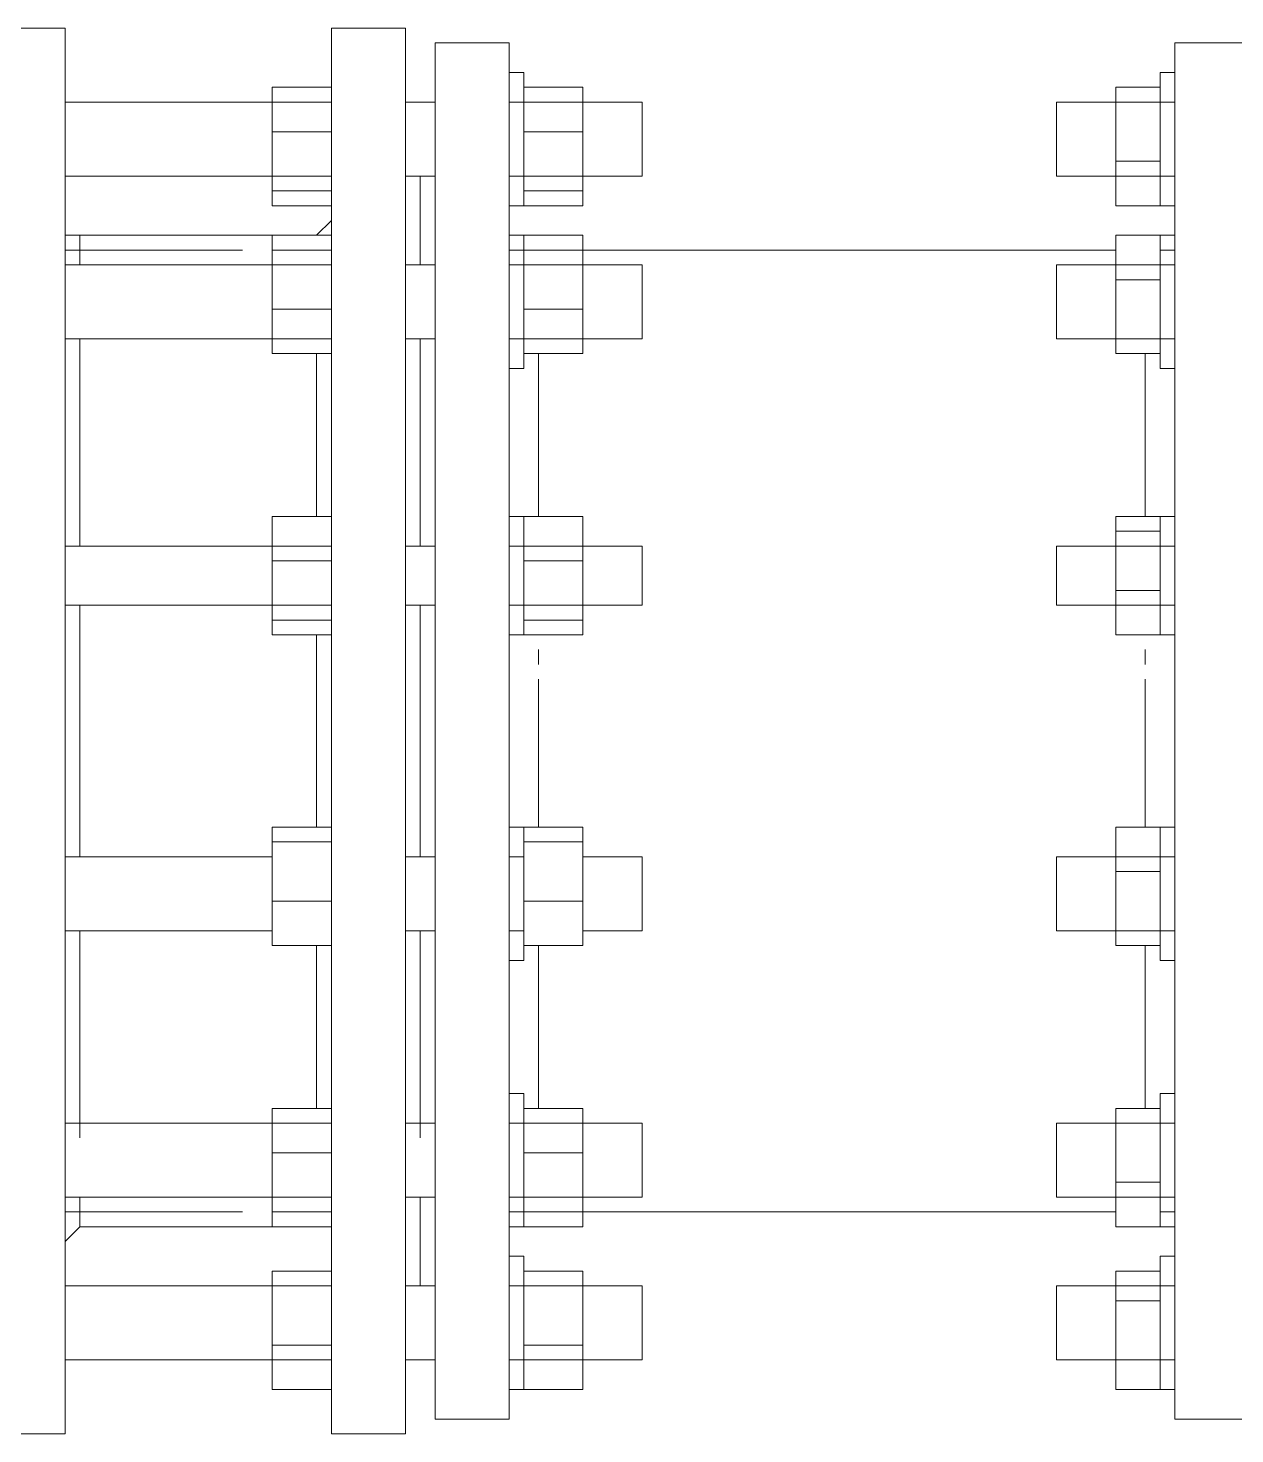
# Model space of a CAD drawing. Extents: x -187 to 52, y -9 to 65.
# Drawn here: x -148.0854 to -147.7405, y 18.4839 to 18.8857 of the extents above; entities that cross this region are included whole.
import ezdxf

# ---------------------------------------------------------------- set-up
doc = ezdxf.new("R2010")
doc.units = 0
doc.header["$MEASUREMENT"] = 0
doc.layers.add('PDF4_Geometría', color=7, linetype='Continuous')

msp = doc.modelspace()

# ---------------------------------------------------------------- linework, layer by layer
at = {"layer": 'PDF4_Geometría', "lineweight": 9}
for points in [[(-148.0156, 18.86456), (-148.0156, 18.86879), (-147.99868, 18.86879), (-147.99868, 18.86456), (-147.99868, 18.86033), (-147.99868, 18.86456), (-147.99868, 18.8561), (-147.99868, 18.84341), (-147.99868, 18.83496), (-147.99868, 18.83919), (-147.99868, 18.83496), (-147.99868, 18.84341), (-147.99868, 18.83496), (-148.0156, 18.83496), (-148.0156, 18.84341), (-148.07481, 18.84341), (-148.07481, 18.8561), (-148.07481, 18.86456), (-148.07481, 18.87725), (-148.07481, 18.88571), (-148.09595, 18.88571)], [(-148.07481, 18.88571), (-148.07481, 18.87725), (-148.07481, 18.86033), (-148.07481, 18.83496), (-148.07481, 18.79689), (-148.07481, 18.7546), (-148.07481, 18.70808), (-148.07481, 18.66156), (-148.07481, 18.61504), (-148.07481, 18.57275), (-148.07481, 18.53469), (-148.07481, 18.50932), (-148.07481, 18.4924), (-148.07481, 18.48394), (-148.07481, 18.4924), (-148.07481, 18.50509), (-147.99868, 18.50509), (-147.99868, 18.4924), (-147.99868, 18.48394), (-147.97754, 18.48394), (-147.97754, 18.4924), (-147.97754, 18.50509), (-147.97754, 18.50932)], [(-148.0156, 18.84764), (-148.0156, 18.85187), (-148.0156, 18.8561), (-148.0156, 18.86033), (-148.0156, 18.86456), (-148.07481, 18.86456), (-147.99868, 18.86456), (-147.99868, 18.87725), (-147.99868, 18.88571), (-147.97754, 18.88571), (-147.97754, 18.87725), (-147.97754, 18.86456), (-147.97754, 18.86033), (-147.97754, 18.86456), (-147.97754, 18.8561), (-147.97754, 18.84341), (-147.97331, 18.84341), (-147.96908, 18.84341), (-147.97754, 18.84341), (-147.96908, 18.84341), (-147.96908, 18.83919), (-147.96908, 18.84341), (-147.96908, 18.85187), (-147.96908, 18.8561), (-147.96908, 18.86033), (-147.96908, 18.86456), (-147.96908, 18.86033)], [(-147.99868, 18.88571), (-147.99868, 18.87725), (-147.99868, 18.86033), (-147.99868, 18.83496), (-147.99868, 18.79689), (-147.99868, 18.7546), (-147.99868, 18.70808), (-147.99868, 18.66156), (-147.99868, 18.61504), (-147.99868, 18.57275), (-147.99868, 18.53469), (-147.99868, 18.50932), (-147.99868, 18.4924), (-147.99868, 18.48394)], [(-147.97754, 18.48394), (-147.97754, 18.4924), (-147.97754, 18.50932), (-147.97754, 18.53469), (-147.97754, 18.57275), (-147.97754, 18.61504), (-147.97754, 18.66156), (-147.97754, 18.70808), (-147.97754, 18.7546), (-147.97754, 18.79689), (-147.97754, 18.83496), (-147.97754, 18.86033), (-147.97754, 18.87725), (-147.97754, 18.88571)], [(-147.9437, 18.78844), (-147.9437, 18.79689), (-147.9437, 18.80958), (-147.9437, 18.82227), (-147.9437, 18.8265), (-147.9437, 18.82227), (-147.92679, 18.82227), (-147.92679, 18.8265), (-147.9437, 18.8265), (-147.94793, 18.8265), (-147.94793, 18.83073), (-147.94793, 18.84341), (-147.94793, 18.85187), (-147.94793, 18.8561), (-147.94793, 18.86033), (-147.94793, 18.86879), (-147.94793, 18.87302), (-147.94793, 18.86033), (-147.94793, 18.84764), (-147.94793, 18.83919), (-147.94793, 18.83496), (-147.94793, 18.84341), (-147.94793, 18.85187), (-147.94793, 18.86033), (-147.94793, 18.86879), (-147.94793, 18.87302), (-147.94793, 18.86456), (-147.94793, 18.87725), (-147.94793, 18.88148), (-147.96908, 18.88148), (-147.96908, 18.87725), (-147.96908, 18.86456), (-147.97754, 18.86456), (-147.96908, 18.86456)], [(-147.97754, 18.50509), (-147.96908, 18.50509), (-147.96908, 18.4924), (-147.96908, 18.48817), (-147.94793, 18.48817), (-147.94793, 18.4924), (-147.94793, 18.50932), (-147.94793, 18.53469), (-147.94793, 18.57275), (-147.94793, 18.61504), (-147.94793, 18.66156), (-147.94793, 18.70808), (-147.94793, 18.7546), (-147.94793, 18.79689), (-147.94793, 18.83073), (-147.94793, 18.86033), (-147.94793, 18.87725), (-147.94793, 18.88148)], [(-147.96908, 18.88148), (-147.96908, 18.87725), (-147.96908, 18.86033), (-147.96908, 18.83073), (-147.96908, 18.79689), (-147.96908, 18.7546), (-147.96908, 18.70808), (-147.96908, 18.66156), (-147.96908, 18.61504), (-147.96908, 18.57275), (-147.96908, 18.53469), (-147.96908, 18.50932), (-147.96908, 18.4924), (-147.96908, 18.48817)], [(-147.73225, 18.88148), (-147.75763, 18.88148), (-147.75763, 18.87725), (-147.75763, 18.86033), (-147.75763, 18.83073), (-147.75763, 18.79689), (-147.75763, 18.7546), (-147.75763, 18.70808), (-147.75763, 18.66156), (-147.75763, 18.61504), (-147.75763, 18.57275), (-147.75763, 18.53469), (-147.75763, 18.50932), (-147.75763, 18.4924), (-147.75763, 18.48817), (-147.73225, 18.48817)], [(-147.75763, 18.88148), (-147.75763, 18.87725), (-147.75763, 18.86456)], [(-147.9437, 18.86033), (-147.9437, 18.86879), (-147.9437, 18.87302), (-147.9437, 18.86456), (-147.9437, 18.86033), (-147.9437, 18.85187), (-147.9437, 18.84341), (-147.94793, 18.84341), (-147.90987, 18.84341), (-147.92679, 18.84341), (-147.92679, 18.83496), (-147.9437, 18.83496), (-147.9437, 18.84341), (-147.9437, 18.83496), (-147.9437, 18.83919), (-147.9437, 18.83496), (-147.92679, 18.83496), (-147.92679, 18.83919)], [(-147.75763, 18.85187), (-147.75763, 18.86033), (-147.75763, 18.86456), (-147.75763, 18.87302), (-147.75763, 18.86879), (-147.75763, 18.8561), (-147.75763, 18.84341), (-147.75763, 18.83073), (-147.75763, 18.8265), (-147.76185, 18.8265), (-147.77454, 18.8265), (-147.77454, 18.81381), (-147.76185, 18.81381), (-147.76185, 18.8265), (-147.77454, 18.8265), (-147.77454, 18.82227), (-147.92679, 18.82227), (-147.92679, 18.8265), (-147.9437, 18.8265), (-147.9437, 18.82227), (-147.9437, 18.81804), (-147.9437, 18.81381)], [(-147.9437, 18.83919), (-147.9437, 18.84764), (-147.9437, 18.86033), (-147.9437, 18.87302), (-147.9437, 18.86879), (-147.9437, 18.8561)], [(-147.76185, 18.86456), (-147.76185, 18.87302), (-147.76185, 18.86456)], [(-147.75763, 18.86456), (-147.75763, 18.87302), (-147.75763, 18.86456)], [(-148.0156, 18.8561), (-148.0156, 18.86879), (-147.99868, 18.86879), (-147.99868, 18.8561)], [(-147.99868, 18.86033), (-147.99868, 18.86879), (-147.99868, 18.86033)], [(-147.9437, 18.84764), (-147.9437, 18.85187), (-147.9437, 18.8561), (-147.9437, 18.86033), (-147.9437, 18.86879), (-147.92679, 18.86879), (-147.92679, 18.8561)], [(-147.99868, 18.86456), (-147.99868, 18.86033), (-147.99868, 18.8561), (-147.99868, 18.85187), (-147.99868, 18.84764)], [(-147.94793, 18.86456), (-147.94793, 18.86033)], [(-147.94793, 18.86033), (-147.94793, 18.86456)], [(-147.92679, 18.86456), (-147.92679, 18.86033), (-147.92679, 18.8561), (-147.92679, 18.85187), (-147.92679, 18.84764)], [(-147.77454, 18.84341), (-147.77454, 18.85187), (-147.77454, 18.86033), (-147.77454, 18.86456)], [(-147.76185, 18.85187), (-147.76185, 18.86033), (-147.76185, 18.86456)], [(-147.75763, 18.84764), (-147.75763, 18.84341), (-147.75763, 18.83919), (-147.75763, 18.83496), (-147.75763, 18.84341), (-147.75763, 18.85187), (-147.75763, 18.8561), (-147.75763, 18.86033), (-147.75763, 18.86456), (-147.75763, 18.86033)], [(-147.77454, 18.84764), (-147.77454, 18.83496), (-147.76185, 18.83496), (-147.76185, 18.84764), (-147.76185, 18.84341)], [(-148.02406, 18.82227), (-148.07481, 18.82227), (-148.07481, 18.83496), (-148.07481, 18.84341), (-147.99868, 18.84341), (-147.99868, 18.83496), (-147.99868, 18.82227), (-147.99868, 18.83073), (-147.99868, 18.81804), (-147.99868, 18.81381)], [(-147.97754, 18.80112), (-147.97754, 18.79689), (-147.96908, 18.79689), (-147.96908, 18.80112), (-147.96908, 18.80535), (-147.96908, 18.81381), (-147.96908, 18.81804), (-147.96908, 18.82227), (-147.96908, 18.83919), (-147.96908, 18.84341)], [(-147.97754, 18.84341), (-147.97754, 18.83919), (-147.97754, 18.82227), (-147.97754, 18.81804)], [(-147.97331, 18.83919), (-147.97331, 18.84341), (-147.97331, 18.83919)], [(-148.0156, 18.83919), (-148.0156, 18.83496), (-147.99868, 18.83496), (-147.99868, 18.83919)], [(-148.07481, 18.83073), (-148.07481, 18.8265), (-148.07058, 18.8265), (-148.00291, 18.8265), (-147.99868, 18.83073)], [(-148.07481, 18.82227), (-148.07481, 18.83073), (-148.07481, 18.81804)], [(-148.07058, 18.82227), (-148.07058, 18.8265), (-148.07058, 18.82227), (-148.07058, 18.81804)], [(-147.99868, 18.80535), (-147.99868, 18.82227), (-147.99868, 18.8265), (-147.99868, 18.82227), (-147.99868, 18.8265), (-147.99868, 18.82227), (-147.99868, 18.8265), (-148.00291, 18.8265)], [(-147.90987, 18.81804), (-147.94793, 18.81804), (-147.94793, 18.82227), (-147.94793, 18.8265), (-147.94793, 18.82227), (-147.94793, 18.81804), (-147.94793, 18.81381), (-147.94793, 18.80112), (-147.94793, 18.79689), (-147.94793, 18.80112), (-147.94793, 18.80535), (-147.94793, 18.81381), (-147.94793, 18.81804)], [(-147.94793, 18.8265), (-147.94793, 18.82227), (-147.94793, 18.80958), (-147.94793, 18.79689), (-147.94793, 18.78844)], [(-147.9437, 18.82227), (-147.9437, 18.8265), (-147.9437, 18.82227)], [(-147.75763, 18.73769), (-147.75763, 18.7546), (-147.75763, 18.77152), (-147.75763, 18.78844), (-147.75763, 18.79689), (-147.75763, 18.78844), (-147.75763, 18.79267), (-147.75763, 18.80112), (-147.75763, 18.81804), (-147.75763, 18.8265), (-147.75763, 18.82227), (-147.76185, 18.82227), (-147.76185, 18.8265), (-147.76185, 18.81804), (-147.76185, 18.80112), (-147.76185, 18.79267), (-147.76185, 18.78844), (-147.76185, 18.79689), (-147.76185, 18.79267), (-147.77454, 18.79267), (-147.77454, 18.79689)], [(-147.76185, 18.82227), (-147.76185, 18.8265), (-147.76185, 18.82227)], [(-147.75763, 18.81804), (-147.75763, 18.82227), (-147.75763, 18.8265)], [(-148.0156, 18.82227), (-148.0156, 18.80535), (-148.0156, 18.80958)], [(-147.9437, 18.80958), (-147.9437, 18.80535), (-147.9437, 18.82227), (-147.94793, 18.82227)], [(-147.92679, 18.80958), (-147.92679, 18.80535), (-147.92679, 18.82227)], [(-147.76185, 18.81804), (-147.76185, 18.82227)], [(-147.75763, 18.82227), (-147.75763, 18.81804), (-147.75763, 18.80958), (-147.75763, 18.80112)], [(-147.99868, 18.80958), (-147.99868, 18.80535), (-147.99868, 18.81804), (-148.07481, 18.81804), (-148.07481, 18.80535), (-148.07481, 18.80112), (-148.07481, 18.79689), (-147.99868, 18.79689), (-147.99868, 18.80112), (-147.99868, 18.79689), (-147.99868, 18.76306), (-147.99868, 18.73769)], [(-148.0156, 18.81381), (-148.0156, 18.81804)], [(-147.96908, 18.81804), (-147.97754, 18.81804), (-147.97754, 18.80535)], [(-147.9437, 18.81804), (-147.9437, 18.81381), (-147.9437, 18.80112), (-147.9437, 18.79689)], [(-147.92679, 18.81804), (-147.92679, 18.81381)], [(-147.76185, 18.80112), (-147.76185, 18.80958), (-147.76185, 18.81804), (-147.76185, 18.80958), (-147.76185, 18.80112), (-147.76185, 18.79689), (-147.75763, 18.79689), (-147.75763, 18.80112), (-147.75763, 18.80535), (-147.75763, 18.80958), (-147.75763, 18.81381), (-147.75763, 18.81804), (-147.79146, 18.81804), (-147.79146, 18.81381), (-147.79146, 18.80535), (-147.79146, 18.79689), (-147.79146, 18.80112), (-147.79146, 18.80958), (-147.79146, 18.81804)], [(-147.79146, 18.79689), (-147.77454, 18.79689), (-147.77454, 18.80112), (-147.77454, 18.80958), (-147.77454, 18.81804)], [(-147.77454, 18.81381), (-147.77454, 18.79689), (-147.76185, 18.79689), (-147.76185, 18.81381)], [(-148.0156, 18.79689), (-148.0156, 18.80112)], [(-147.94793, 18.79689), (-147.94793, 18.78844), (-147.9437, 18.78844), (-147.9437, 18.79689), (-147.9437, 18.80112)], [(-147.92679, 18.80112), (-147.92679, 18.79689)], [(-148.07481, 18.79689), (-148.07481, 18.76306), (-148.07481, 18.73769), (-148.07481, 18.74192), (-148.07481, 18.73346), (-148.07481, 18.72077), (-148.07481, 18.71654), (-148.07481, 18.72077), (-147.99868, 18.72077), (-147.99868, 18.71654), (-147.99868, 18.72077), (-147.99868, 18.73346), (-147.99868, 18.71654)], [(-148.07058, 18.79689), (-148.07058, 18.78421), (-148.07058, 18.7546), (-148.07058, 18.73769)], [(-147.97754, 18.79689), (-147.97754, 18.76306), (-147.97754, 18.73769)], [(-147.96908, 18.71654), (-147.96908, 18.72077), (-147.96908, 18.72923), (-147.96908, 18.73346), (-147.96908, 18.73769), (-147.96908, 18.76306), (-147.96908, 18.79689)], [(-147.90987, 18.73769), (-147.94793, 18.73769), (-147.94793, 18.7546), (-147.94793, 18.77152), (-147.94793, 18.78844), (-147.94793, 18.79689), (-147.90987, 18.79689)], [(-148.00291, 18.79267), (-148.00291, 18.78421), (-148.00291, 18.7546), (-148.00291, 18.74615)], [(-147.93948, 18.74615), (-147.93948, 18.75883), (-147.93948, 18.77152), (-147.93948, 18.78421), (-147.93948, 18.79267)], [(-147.76608, 18.79267), (-147.76608, 18.78421), (-147.76608, 18.77152), (-147.76608, 18.75883), (-147.76608, 18.74615)], [(-147.76185, 18.78844), (-147.75763, 18.78844)], [(-147.99868, 18.73769), (-147.99868, 18.74615), (-147.99868, 18.73769)], [(-147.9437, 18.72077), (-147.9437, 18.72923), (-147.9437, 18.73769), (-147.9437, 18.74615), (-147.9437, 18.73346), (-147.92679, 18.73346), (-147.92679, 18.74615), (-147.9437, 18.74615), (-147.94793, 18.74615), (-147.94793, 18.73769), (-147.94793, 18.72923), (-147.94793, 18.72077), (-147.94793, 18.71231), (-147.9437, 18.71231), (-147.9437, 18.72077), (-147.9437, 18.73346), (-147.9437, 18.74615)], [(-147.94793, 18.74615), (-147.94793, 18.73346), (-147.94793, 18.72077), (-147.94793, 18.71231)], [(-147.75763, 18.67425), (-147.75763, 18.6954), (-147.75763, 18.71654), (-147.75763, 18.72077), (-147.75763, 18.71654), (-147.75763, 18.71231), (-147.75763, 18.71654), (-147.75763, 18.72923), (-147.75763, 18.74192), (-147.75763, 18.74615), (-147.76185, 18.74615), (-147.77454, 18.74615), (-147.77454, 18.74192), (-147.76185, 18.74192), (-147.76185, 18.74615), (-147.76185, 18.74192), (-147.76185, 18.73769), (-147.76185, 18.725), (-147.76185, 18.72077), (-147.76185, 18.725), (-147.76185, 18.71231), (-147.77454, 18.71231), (-147.77454, 18.725)], [(-147.76185, 18.74615), (-147.76185, 18.74192), (-147.76185, 18.72923), (-147.76185, 18.71654), (-147.76185, 18.71231), (-147.75763, 18.71231)], [(-147.75763, 18.74192), (-147.75763, 18.73769), (-147.75763, 18.74192), (-147.75763, 18.74615)], [(-147.99868, 18.73346), (-147.99868, 18.74192), (-147.99868, 18.73769), (-148.07481, 18.73769)], [(-147.96908, 18.74192), (-147.96908, 18.73769), (-147.97754, 18.73769), (-147.97754, 18.74192), (-147.97754, 18.73346), (-147.97754, 18.72077), (-147.97754, 18.71654), (-147.97754, 18.72077), (-147.96908, 18.72077), (-147.96908, 18.68271), (-147.96908, 18.64888)], [(-147.94793, 18.74192), (-147.94793, 18.73769), (-147.94793, 18.73346), (-147.94793, 18.72923), (-147.94793, 18.72077), (-147.94793, 18.71654)], [(-147.75763, 18.73346), (-147.75763, 18.72923), (-147.75763, 18.73346), (-147.75763, 18.73769), (-147.75763, 18.74192), (-147.75763, 18.73769), (-147.79146, 18.73769), (-147.79146, 18.73346), (-147.79146, 18.72077), (-147.79146, 18.725), (-147.79146, 18.73769)], [(-147.77454, 18.74192), (-147.77454, 18.725), (-147.76185, 18.725), (-147.76185, 18.74192), (-147.76185, 18.73769)], [(-147.77454, 18.72077), (-147.77454, 18.725), (-147.77454, 18.73769)], [(-148.0156, 18.73346), (-148.0156, 18.71654)], [(-147.9437, 18.73346), (-147.9437, 18.71654)], [(-147.92679, 18.71654), (-147.92679, 18.73346)], [(-147.76185, 18.72923), (-147.76185, 18.73346)], [(-148.0156, 18.64042), (-148.0156, 18.63619), (-148.0156, 18.6235), (-147.99868, 18.6235), (-147.99868, 18.63619), (-147.99868, 18.64888), (-147.99868, 18.68271), (-147.99868, 18.72077), (-147.99868, 18.71231), (-147.99868, 18.72077), (-147.99868, 18.725)], [(-148.0156, 18.72077), (-148.0156, 18.725)], [(-147.9437, 18.71231), (-147.9437, 18.72077), (-147.9437, 18.725)], [(-147.92679, 18.725), (-147.92679, 18.72077)], [(-147.79146, 18.72077), (-147.75763, 18.72077), (-147.75763, 18.725), (-147.75763, 18.72077), (-147.75763, 18.71654)], [(-148.0156, 18.64465), (-148.0156, 18.64888), (-148.07481, 18.64888), (-148.07481, 18.68271), (-148.07481, 18.72077)], [(-148.07058, 18.64888), (-148.07058, 18.68271), (-148.07058, 18.72077)], [(-147.97754, 18.72077), (-147.97754, 18.68271), (-147.97754, 18.64888)], [(-147.94793, 18.67425), (-147.94793, 18.6954), (-147.94793, 18.71654), (-147.94793, 18.72077), (-147.90987, 18.72077)], [(-147.76185, 18.71231), (-147.76185, 18.71654), (-147.76185, 18.72077)], [(-148.00291, 18.71231), (-148.00291, 18.68271), (-148.00291, 18.65734)], [(-147.93948, 18.70386), (-147.93948, 18.70808)], [(-147.76608, 18.70808), (-147.76608, 18.70386)], [(-147.93948, 18.65734), (-147.93948, 18.66579), (-147.93948, 18.67425), (-147.93948, 18.69117), (-147.93948, 18.69963)], [(-147.76608, 18.69963), (-147.76608, 18.69117), (-147.76608, 18.67425), (-147.76608, 18.66579), (-147.76608, 18.65734)], [(-147.9437, 18.64465), (-147.9437, 18.63196), (-147.9437, 18.62773), (-147.9437, 18.61927), (-147.9437, 18.6235), (-147.9437, 18.63619), (-147.9437, 18.64888), (-147.9437, 18.65734), (-147.9437, 18.65311), (-147.9437, 18.64888), (-147.9437, 18.64465), (-147.9437, 18.64888), (-147.94793, 18.64888), (-147.94793, 18.65311), (-147.94793, 18.67002)], [(-147.75763, 18.64888), (-147.75763, 18.65311), (-147.75763, 18.67002)], [(-147.9437, 18.65734), (-147.9437, 18.65311), (-147.92679, 18.65311), (-147.92679, 18.65734), (-147.9437, 18.65734), (-147.94793, 18.65734)], [(-147.79146, 18.55161), (-147.75763, 18.55161), (-147.75763, 18.55584), (-147.75763, 18.55161), (-147.75763, 18.54315), (-147.75763, 18.55584), (-147.75763, 18.56852), (-147.75763, 18.58121), (-147.75763, 18.5939), (-147.75763, 18.61504), (-147.75763, 18.62773), (-147.75763, 18.6235), (-147.75763, 18.61927), (-147.75763, 18.62773), (-147.75763, 18.64465), (-147.75763, 18.65311), (-147.75763, 18.65734), (-147.75763, 18.64888), (-147.75763, 18.64465)], [(-147.75763, 18.65734), (-147.76185, 18.65734), (-147.77454, 18.65734), (-147.77454, 18.64465), (-147.76185, 18.64465), (-147.76185, 18.65734)], [(-148.0156, 18.65311), (-148.0156, 18.63619), (-147.99868, 18.63619), (-147.99868, 18.65311)], [(-147.9437, 18.65311), (-147.9437, 18.63619), (-147.92679, 18.63619), (-147.92679, 18.65311)], [(-148.07481, 18.64888), (-148.07481, 18.63619)], [(-147.99868, 18.55161), (-147.99868, 18.5643), (-147.99868, 18.57275), (-147.99868, 18.56852), (-147.99868, 18.58121), (-147.99868, 18.61082), (-147.99868, 18.62773), (-147.99868, 18.63196), (-147.99868, 18.6235), (-147.99868, 18.61927), (-147.99868, 18.62773), (-147.99868, 18.63196), (-147.99868, 18.64465), (-147.99868, 18.63196), (-147.99868, 18.62773), (-147.99868, 18.61927), (-147.99868, 18.6235), (-147.99868, 18.63619), (-147.99868, 18.64888), (-147.99868, 18.63619), (-147.99868, 18.64042)], [(-147.99868, 18.64888), (-147.99868, 18.64465)], [(-147.96908, 18.63619), (-147.96908, 18.64465), (-147.96908, 18.64888), (-147.97754, 18.64888), (-147.97754, 18.63619)], [(-147.94793, 18.62773), (-147.94793, 18.61927), (-147.94793, 18.6235), (-147.94793, 18.63196), (-147.94793, 18.62773), (-147.94793, 18.63196), (-147.94793, 18.64465), (-147.94793, 18.64888), (-147.94793, 18.63619), (-147.94793, 18.64465), (-147.94793, 18.64888)], [(-147.90987, 18.64888), (-147.92679, 18.64888), (-147.92679, 18.64465)], [(-147.79146, 18.62773), (-147.75763, 18.62773), (-147.75763, 18.63196), (-147.75763, 18.63619), (-147.75763, 18.64042), (-147.75763, 18.64888), (-147.79146, 18.64888)], [(-147.76185, 18.62773), (-147.76185, 18.6235), (-147.77454, 18.6235), (-147.77454, 18.62773), (-147.77454, 18.63196), (-147.77454, 18.64042), (-147.77454, 18.64888)], [(-147.77454, 18.64465), (-147.77454, 18.62773), (-147.76185, 18.62773), (-147.76185, 18.64465), (-147.76185, 18.64888)], [(-147.92679, 18.64042), (-147.92679, 18.63619), (-147.92679, 18.6235), (-147.9437, 18.6235), (-147.9437, 18.63619), (-147.9437, 18.64042)], [(-147.76185, 18.63196), (-147.76185, 18.64042)], [(-147.75763, 18.64042), (-147.75763, 18.63196)], [(-148.0156, 18.63196), (-148.0156, 18.62773), (-148.07481, 18.62773), (-148.07481, 18.61082), (-148.07481, 18.58121), (-148.07481, 18.56852), (-148.07481, 18.57275), (-148.07481, 18.5643), (-148.07481, 18.55161), (-148.07481, 18.54738), (-148.07481, 18.54315), (-148.07481, 18.53469), (-148.07481, 18.54315), (-148.07481, 18.55161), (-147.99868, 18.55161), (-147.99868, 18.54315), (-147.99868, 18.53469), (-147.99868, 18.54315), (-147.99868, 18.54738), (-147.99868, 18.54315), (-148.00291, 18.54315)], [(-148.07481, 18.63196), (-148.07481, 18.62773)], [(-147.99868, 18.63196), (-147.99868, 18.62773)], [(-147.97754, 18.63196), (-147.97754, 18.62773), (-147.96908, 18.62773), (-147.96908, 18.63196)], [(-147.94793, 18.56852), (-147.94793, 18.56007), (-147.94793, 18.57275), (-147.94793, 18.58121), (-147.94793, 18.57275), (-147.94793, 18.56852), (-147.94793, 18.58121), (-147.94793, 18.5939), (-147.94793, 18.61504), (-147.94793, 18.62773), (-147.9437, 18.62773), (-147.9437, 18.63196)], [(-147.92679, 18.63196), (-147.92679, 18.62773), (-147.90987, 18.62773)], [(-148.07058, 18.56852), (-148.07058, 18.58544), (-148.07058, 18.61504), (-148.07058, 18.62773)], [(-147.97754, 18.62773), (-147.97754, 18.60659), (-147.97754, 18.57275), (-147.97754, 18.56852), (-147.97754, 18.57275), (-147.97754, 18.5643), (-147.97754, 18.55161), (-147.96908, 18.55161), (-147.96908, 18.56007), (-147.96908, 18.5643), (-147.96908, 18.56852), (-147.96908, 18.57275), (-147.97754, 18.57275)], [(-147.96908, 18.62773), (-147.96908, 18.60659), (-147.96908, 18.57275), (-147.96908, 18.56852)], [(-148.00291, 18.6235), (-148.00291, 18.61504), (-148.00291, 18.58544), (-148.00291, 18.57698)], [(-147.93948, 18.57698), (-147.93948, 18.58544), (-147.93948, 18.5939), (-147.93948, 18.59813), (-147.93948, 18.61082), (-147.93948, 18.6235)], [(-147.76608, 18.6235), (-147.76608, 18.61082), (-147.76608, 18.59813), (-147.76608, 18.5939), (-147.76608, 18.58544), (-147.76608, 18.57698)], [(-147.94793, 18.61927), (-147.9437, 18.61927)], [(-147.76185, 18.61927), (-147.75763, 18.61927)], [(-147.9437, 18.58121), (-147.94793, 18.58121)], [(-147.75763, 18.5643), (-147.75763, 18.56007), (-147.75763, 18.5643), (-147.75763, 18.56852), (-147.75763, 18.57275), (-147.75763, 18.56852), (-147.75763, 18.57698), (-147.75763, 18.58121), (-147.76185, 18.58121)], [(-147.75763, 18.57698), (-147.75763, 18.56852), (-147.75763, 18.57275), (-147.79146, 18.57275)], [(-147.99868, 18.57275), (-148.07481, 18.57275)], [(-147.90987, 18.57275), (-147.94793, 18.57275), (-147.94793, 18.56852), (-147.94793, 18.5643), (-147.94793, 18.56007), (-147.94793, 18.55161), (-147.94793, 18.56007), (-147.94793, 18.54738), (-147.94793, 18.54315), (-147.94793, 18.54738), (-147.94793, 18.55161)], [(-147.77454, 18.55161), (-147.77454, 18.56007), (-147.77454, 18.56852), (-147.77454, 18.57275), (-147.77454, 18.55584), (-147.76185, 18.55584), (-147.76185, 18.57275), (-147.76185, 18.56852), (-147.76185, 18.56007), (-147.76185, 18.55161), (-147.76185, 18.54315), (-147.76185, 18.55584), (-147.76185, 18.56852), (-147.76185, 18.57275)], [(-148.0156, 18.5643), (-148.0156, 18.54738), (-147.99868, 18.54738), (-147.99868, 18.5643)], [(-147.9437, 18.5643), (-147.9437, 18.54738), (-147.92679, 18.54738), (-147.92679, 18.5643)], [(-147.76185, 18.56007), (-147.76185, 18.5643)], [(-147.99868, 18.55584), (-147.99868, 18.55161), (-147.99868, 18.54738), (-147.99868, 18.53469), (-147.99868, 18.52623), (-148.07481, 18.52623), (-148.07481, 18.53469), (-148.07481, 18.54738), (-148.02406, 18.54738)], [(-148.0156, 18.55161), (-148.0156, 18.55584)], [(-147.9437, 18.55161), (-147.9437, 18.55584)], [(-147.92679, 18.55584), (-147.92679, 18.55161)], [(-147.77454, 18.55584), (-147.77454, 18.54315), (-147.76185, 18.54315), (-147.76185, 18.55584), (-147.76185, 18.55161)], [(-148.07058, 18.54738), (-148.07058, 18.54315), (-148.07058, 18.54738), (-148.07058, 18.55161)], [(-147.97754, 18.54738), (-147.97754, 18.55161), (-147.97754, 18.54738), (-147.97754, 18.53046), (-147.97754, 18.52623), (-147.97754, 18.522), (-147.97754, 18.51355)], [(-147.96908, 18.51355), (-147.96908, 18.522), (-147.96908, 18.52623), (-147.96908, 18.53046), (-147.96908, 18.54738), (-147.96908, 18.55161)], [(-147.90987, 18.52623), (-147.94793, 18.52623), (-147.94793, 18.53469), (-147.94793, 18.54315), (-147.94793, 18.54738), (-147.94793, 18.55161), (-147.90987, 18.55161)], [(-147.75763, 18.54315), (-147.75763, 18.54738), (-147.75763, 18.55161)], [(-147.99868, 18.54738), (-147.99868, 18.54315), (-148.0156, 18.54315), (-148.0156, 18.54738)], [(-147.94793, 18.54315), (-147.9437, 18.54315), (-147.92679, 18.54315), (-147.92679, 18.54738)], [(-147.94793, 18.54738), (-147.9437, 18.54738), (-147.9437, 18.54315), (-147.92679, 18.54315), (-147.92679, 18.54738), (-147.77454, 18.54738), (-147.77454, 18.54315), (-147.76185, 18.54315), (-147.76185, 18.54738), (-147.75763, 18.54738)], [(-147.9437, 18.54315), (-147.9437, 18.54738), (-147.9437, 18.54315)], [(-147.99868, 18.53469), (-147.99868, 18.54315), (-148.00291, 18.54315), (-148.07058, 18.54315), (-148.07481, 18.53892), (-148.07481, 18.53469)], [(-147.76185, 18.54315), (-147.75763, 18.54315), (-147.75763, 18.53469), (-147.75763, 18.52623), (-147.75763, 18.522), (-147.75763, 18.51778), (-147.75763, 18.51355), (-147.75763, 18.50932), (-147.75763, 18.50509), (-147.75763, 18.4924), (-147.75763, 18.48817)], [(-147.99868, 18.51778), (-147.99868, 18.51355), (-147.99868, 18.522), (-147.99868, 18.52623), (-147.99868, 18.53469), (-147.99868, 18.53046), (-147.99868, 18.52623), (-147.99868, 18.53046), (-148.0156, 18.53046), (-148.0156, 18.52623), (-147.99868, 18.52623), (-147.99868, 18.53046), (-148.0156, 18.53046), (-148.0156, 18.52623), (-148.0156, 18.522)], [(-147.94793, 18.50932), (-147.94793, 18.50509), (-147.94793, 18.522), (-147.94793, 18.53046), (-147.94793, 18.53469), (-147.94793, 18.52623), (-147.94793, 18.53046), (-147.94793, 18.53469), (-147.94793, 18.52623), (-147.94793, 18.522), (-147.94793, 18.51355)], [(-147.76185, 18.51778), (-147.76185, 18.52623), (-147.76185, 18.53046), (-147.76185, 18.53469), (-147.76185, 18.53046), (-147.76185, 18.51355)], [(-147.9437, 18.522), (-147.9437, 18.52623), (-147.9437, 18.53046), (-147.92679, 18.53046), (-147.92679, 18.52623), (-147.92679, 18.522)], [(-147.77454, 18.52623), (-147.77454, 18.53046), (-147.76185, 18.53046), (-147.76185, 18.52623)], [(-148.07481, 18.52623), (-148.07481, 18.522), (-148.07481, 18.51355)], [(-148.0156, 18.52623), (-148.0156, 18.50932), (-147.99868, 18.50932), (-147.99868, 18.52623), (-147.99868, 18.522)], [(-147.94793, 18.52623), (-147.94793, 18.522), (-147.94793, 18.50932), (-147.94793, 18.50509), (-147.94793, 18.50086), (-147.94793, 18.49663), (-147.94793, 18.50509)], [(-147.9437, 18.52623), (-147.9437, 18.50932), (-147.92679, 18.50932), (-147.92679, 18.52623)], [(-147.77454, 18.522), (-147.77454, 18.50509), (-147.76185, 18.50509), (-147.76185, 18.522)], [(-148.0156, 18.51355), (-148.0156, 18.51778)], [(-147.9437, 18.51355), (-147.9437, 18.51778)], [(-147.92679, 18.51778), (-147.92679, 18.51355)], [(-147.76185, 18.50509), (-147.76185, 18.49663), (-147.77454, 18.49663), (-147.77454, 18.50509), (-147.79146, 18.50509), (-147.75763, 18.50509), (-147.76185, 18.50509), (-147.76185, 18.50086), (-147.76185, 18.49663), (-147.76185, 18.50086), (-147.76185, 18.51355), (-147.76185, 18.50932)], [(-147.75763, 18.50509), (-147.75763, 18.50086), (-147.75763, 18.49663), (-147.75763, 18.50086), (-147.75763, 18.51355), (-147.75763, 18.50932)], [(-148.19322, 18.50509), (-148.19322, 18.4924), (-148.19322, 18.48394), (-148.17208, 18.48394), (-148.17208, 18.4924), (-148.17208, 18.50509), (-148.17208, 18.50932), (-148.17208, 18.50509), (-148.09595, 18.50509), (-148.09595, 18.4924), (-148.09595, 18.48394), (-148.07481, 18.48394)], [(-148.07481, 18.50932), (-148.07481, 18.50509)], [(-147.99868, 18.50932), (-147.99868, 18.49663), (-148.0156, 18.49663), (-148.0156, 18.50932), (-148.0156, 18.50509), (-148.0156, 18.49663), (-147.99868, 18.49663), (-147.99868, 18.50509), (-147.99868, 18.50932), (-147.99868, 18.50509)], [(-147.96908, 18.50509), (-147.96908, 18.50932)], [(-147.99868, 18.50509), (-147.99868, 18.50086), (-147.99868, 18.50509)], [(-147.94793, 18.48817), (-147.94793, 18.4924), (-147.94793, 18.50509), (-147.90987, 18.50509)]]:
    msp.add_lwpolyline(points, dxfattribs=at)
for points in [[(-147.99868, 18.83919), (-147.99868, 18.84764), (-147.99868, 18.86033), (-147.99868, 18.87302), (-147.99868, 18.86879), (-147.99868, 18.87302), (-147.99868, 18.86033), (-147.99868, 18.84764)], [(-147.99868, 18.86033), (-147.99868, 18.86879), (-147.99868, 18.87302), (-147.99868, 18.86456), (-147.99868, 18.87302), (-147.99868, 18.86879)], [(-147.94793, 18.87302), (-147.9437, 18.87302)], [(-147.76185, 18.86879), (-147.77454, 18.86879), (-147.77454, 18.86456), (-147.77454, 18.84764), (-147.76185, 18.84764), (-147.76185, 18.86456), (-147.76185, 18.87302), (-147.76185, 18.86879), (-147.76185, 18.8561), (-147.76185, 18.84341), (-147.76185, 18.85187), (-147.76185, 18.86033), (-147.76185, 18.86456), (-147.75763, 18.86456), (-147.76185, 18.86456)], [(-147.76185, 18.87302), (-147.75763, 18.87302)], [(-147.9437, 18.86456), (-147.9437, 18.86879), (-147.92679, 18.86879), (-147.92679, 18.86456), (-147.90987, 18.86456), (-147.94793, 18.86456)], [(-147.76185, 18.86879), (-147.76185, 18.86456), (-147.77454, 18.86456), (-147.77454, 18.86879)], [(-148.07481, 18.86033), (-148.07481, 18.86456)], [(-147.90987, 18.85187), (-147.90987, 18.84341), (-147.90987, 18.85187), (-147.90987, 18.86033), (-147.90987, 18.86456), (-147.90987, 18.86033)], [(-147.90987, 18.84764), (-147.90987, 18.84341), (-147.90987, 18.84764), (-147.90987, 18.8561), (-147.90987, 18.86456), (-147.90987, 18.8561)], [(-147.79146, 18.86456), (-147.77454, 18.86456)], [(-147.79146, 18.86033), (-147.79146, 18.86456), (-147.79146, 18.8561), (-147.79146, 18.84764), (-147.79146, 18.84341), (-147.79146, 18.85187)], [(-147.79146, 18.86456), (-147.79146, 18.86033), (-147.79146, 18.85187), (-147.79146, 18.84341), (-147.79146, 18.84764), (-147.79146, 18.8561)], [(-147.99868, 18.84341), (-147.99868, 18.85187), (-147.99868, 18.86033), (-147.99868, 18.85187)], [(-148.0156, 18.8561), (-148.0156, 18.83919), (-147.99868, 18.83919), (-147.99868, 18.8561)], [(-147.9437, 18.8561), (-147.9437, 18.83919), (-147.92679, 18.83919), (-147.92679, 18.8561)], [(-147.99868, 18.84341), (-147.99868, 18.83496), (-147.99868, 18.83919), (-147.99868, 18.84341), (-147.99868, 18.83919), (-147.99868, 18.83496)], [(-147.97754, 18.83919), (-147.97754, 18.84341)], [(-147.97331, 18.81804), (-147.97331, 18.82227), (-147.97331, 18.83919), (-147.97331, 18.84341), (-147.97331, 18.83919), (-147.97331, 18.84341), (-147.97331, 18.83919), (-147.97331, 18.82227)], [(-147.97331, 18.81804), (-147.97331, 18.82227), (-147.97331, 18.83919), (-147.97331, 18.84341), (-147.97331, 18.83919), (-147.97331, 18.82227)], [(-147.94793, 18.84341), (-147.94793, 18.83496), (-147.94793, 18.83919)], [(-147.9437, 18.84341), (-147.9437, 18.83919), (-147.9437, 18.83496)], [(-147.77454, 18.83496), (-147.76185, 18.83496), (-147.76185, 18.83919), (-147.76185, 18.84341), (-147.75763, 18.84341), (-147.79146, 18.84341), (-147.77454, 18.84341), (-147.77454, 18.83919)], [(-147.76185, 18.84341), (-147.76185, 18.83919), (-147.76185, 18.83496), (-147.76185, 18.83919)], [(-147.76185, 18.84341), (-147.76185, 18.83496), (-147.76185, 18.83919)], [(-147.75763, 18.84341), (-147.75763, 18.83919), (-147.75763, 18.83496), (-147.75763, 18.83919)], [(-147.9437, 18.83496), (-147.94793, 18.83496)], [(-147.75763, 18.83496), (-147.76185, 18.83496)], [(-147.99868, 18.8265), (-147.99868, 18.82227), (-148.0156, 18.82227), (-148.0156, 18.8265)], [(-147.99868, 18.81804), (-147.99868, 18.82227), (-147.99868, 18.8265), (-147.99868, 18.82227)], [(-147.99868, 18.78844), (-147.99868, 18.79689), (-147.99868, 18.80958), (-147.99868, 18.82227), (-147.99868, 18.8265), (-147.99868, 18.82227), (-147.99868, 18.80958), (-147.99868, 18.79689)], [(-147.94793, 18.8265), (-147.9437, 18.8265)], [(-147.76185, 18.8265), (-147.75763, 18.8265)], [(-147.99868, 18.79689), (-147.99868, 18.80112), (-147.99868, 18.81381), (-147.99868, 18.81804), (-147.99868, 18.81381), (-147.99868, 18.80112)], [(-147.90987, 18.81381), (-147.90987, 18.80112), (-147.90987, 18.79689), (-147.90987, 18.80112), (-147.90987, 18.81381), (-147.90987, 18.81804)], [(-148.0156, 18.80535), (-148.0156, 18.79267), (-147.99868, 18.79267), (-147.99868, 18.80535)], [(-147.9437, 18.80535), (-147.9437, 18.79267), (-147.92679, 18.79267), (-147.92679, 18.80535)], [(-147.99868, 18.78844), (-147.99868, 18.79689)], [(-147.97331, 18.73769), (-147.97331, 18.76306), (-147.97331, 18.79689), (-147.97331, 18.76306)], [(-147.97331, 18.73769), (-147.97331, 18.76306), (-147.97331, 18.79689), (-147.97331, 18.76306)], [(-147.99868, 18.74615), (-147.99868, 18.73346), (-148.0156, 18.73346), (-148.0156, 18.74615)], [(-147.99868, 18.71231), (-147.99868, 18.72077), (-147.99868, 18.73346), (-147.99868, 18.74615), (-147.99868, 18.73346), (-147.99868, 18.72077)], [(-147.99868, 18.72077), (-147.99868, 18.72923), (-147.99868, 18.73769), (-147.99868, 18.72923)], [(-147.90987, 18.73769), (-147.90987, 18.72923), (-147.90987, 18.72077), (-147.90987, 18.72923)], [(-147.97331, 18.64888), (-147.97331, 18.68271), (-147.97331, 18.72077), (-147.97331, 18.68271)], [(-147.97331, 18.64888), (-147.97331, 18.68271), (-147.97331, 18.72077), (-147.97331, 18.68271)], [(-148.0156, 18.71654), (-148.0156, 18.71231), (-147.99868, 18.71231), (-147.99868, 18.71654)], [(-147.9437, 18.71654), (-147.9437, 18.71231), (-147.92679, 18.71231), (-147.92679, 18.71654)], [(-147.99868, 18.65734), (-147.99868, 18.65311), (-148.0156, 18.65311), (-148.0156, 18.65734)], [(-147.99868, 18.64888), (-147.99868, 18.65311), (-147.99868, 18.65734), (-147.99868, 18.64888), (-147.99868, 18.65734), (-147.99868, 18.65311), (-147.99868, 18.64888), (-147.99868, 18.64465)], [(-147.94793, 18.64888), (-147.94793, 18.65311), (-147.94793, 18.65734)], [(-147.76185, 18.64042), (-147.76185, 18.64888), (-147.76185, 18.65734), (-147.76185, 18.65311), (-147.76185, 18.64465), (-147.76185, 18.62773), (-147.76185, 18.61927), (-147.76185, 18.6235), (-147.76185, 18.62773), (-147.76185, 18.63196)], [(-147.90987, 18.64888), (-147.90987, 18.64465), (-147.90987, 18.63619), (-147.90987, 18.62773), (-147.90987, 18.63619), (-147.90987, 18.64465)], [(-147.79146, 18.64042), (-147.79146, 18.63196), (-147.79146, 18.62773), (-147.79146, 18.63619), (-147.79146, 18.64465), (-147.79146, 18.64888)], [(-147.97331, 18.56852), (-147.97331, 18.57275), (-147.97331, 18.60659), (-147.97331, 18.62773), (-147.97331, 18.60659), (-147.97331, 18.57275)], [(-147.97331, 18.56852), (-147.97331, 18.57275), (-147.97331, 18.60659), (-147.97331, 18.62773), (-147.97331, 18.60659), (-147.97331, 18.57275)], [(-147.99868, 18.56852), (-147.99868, 18.57275), (-147.99868, 18.58121), (-147.99868, 18.57275), (-147.99868, 18.56007), (-147.99868, 18.57275), (-147.99868, 18.58121), (-147.99868, 18.57275), (-147.99868, 18.56852), (-147.99868, 18.56007)], [(-147.9437, 18.56007), (-147.9437, 18.57275), (-147.9437, 18.58121), (-147.9437, 18.57275), (-147.9437, 18.56852)], [(-147.76185, 18.56852), (-147.76185, 18.57698), (-147.76185, 18.58121), (-147.76185, 18.57698)], [(-147.99868, 18.57698), (-147.99868, 18.5643), (-148.0156, 18.5643), (-148.0156, 18.57698)], [(-147.92679, 18.57698), (-147.92679, 18.5643), (-147.9437, 18.5643), (-147.9437, 18.57698)], [(-147.77454, 18.57698), (-147.77454, 18.57275), (-147.76185, 18.57275), (-147.76185, 18.57698)], [(-147.90987, 18.56852), (-147.90987, 18.57275), (-147.90987, 18.56852), (-147.90987, 18.56007), (-147.90987, 18.55161), (-147.90987, 18.56007)], [(-147.79146, 18.56007), (-147.79146, 18.55161), (-147.79146, 18.5643), (-147.79146, 18.56852), (-147.79146, 18.57275), (-147.79146, 18.56852)], [(-147.99868, 18.55161), (-147.99868, 18.56007), (-147.99868, 18.55161), (-147.99868, 18.54738), (-147.99868, 18.54315), (-147.99868, 18.54738), (-147.99868, 18.56007), (-147.99868, 18.54738), (-147.99868, 18.54315), (-147.99868, 18.54738)], [(-147.9437, 18.56007), (-147.9437, 18.55161), (-147.9437, 18.54738), (-147.9437, 18.54315), (-147.9437, 18.54738)], [(-147.97331, 18.52623), (-147.97331, 18.53046), (-147.97331, 18.52623), (-147.97331, 18.53046), (-147.97331, 18.54738), (-147.97331, 18.55161), (-147.97331, 18.54738), (-147.97331, 18.53046), (-147.97331, 18.52623), (-147.97331, 18.53046)], [(-147.97331, 18.52623), (-147.97331, 18.53046), (-147.97331, 18.54738), (-147.97331, 18.55161), (-147.97331, 18.54738), (-147.97331, 18.53046)], [(-147.99868, 18.54738), (-147.99868, 18.54315), (-147.99868, 18.54738), (-147.99868, 18.54315)], [(-147.9437, 18.54315), (-147.94793, 18.54315)], [(-147.75763, 18.54315), (-147.76185, 18.54315)], [(-147.99868, 18.52623), (-147.99868, 18.53469), (-147.99868, 18.53046)], [(-147.99868, 18.52623), (-147.99868, 18.53469), (-147.99868, 18.53046), (-147.99868, 18.522), (-147.99868, 18.50509), (-147.99868, 18.522), (-147.99868, 18.53046), (-147.99868, 18.53469), (-147.99868, 18.52623), (-147.99868, 18.522), (-147.99868, 18.50932), (-147.99868, 18.522)], [(-147.94793, 18.53469), (-147.9437, 18.53469)], [(-147.9437, 18.52623), (-147.9437, 18.53469), (-147.9437, 18.53046)], [(-147.9437, 18.50509), (-147.9437, 18.522), (-147.9437, 18.53046), (-147.9437, 18.53469), (-147.9437, 18.52623), (-147.9437, 18.522), (-147.9437, 18.50932), (-147.9437, 18.50509), (-147.9437, 18.50086), (-147.9437, 18.49663)], [(-147.76185, 18.53469), (-147.75763, 18.53469)], [(-147.76185, 18.52623), (-147.76185, 18.53469), (-147.76185, 18.53046)], [(-147.75763, 18.52623), (-147.75763, 18.51778), (-147.75763, 18.53046), (-147.75763, 18.53469), (-147.75763, 18.53046)], [(-147.75763, 18.52623), (-147.75763, 18.53046), (-147.75763, 18.53469)], [(-147.97754, 18.52623), (-147.97754, 18.53046)], [(-147.96908, 18.53046), (-147.96908, 18.52623)], [(-147.92679, 18.53046), (-147.92679, 18.52623), (-147.9437, 18.52623), (-147.9437, 18.53046)], [(-147.77454, 18.53046), (-147.77454, 18.522), (-147.76185, 18.522), (-147.76185, 18.53046)], [(-147.97754, 18.52623), (-147.97331, 18.52623), (-147.96908, 18.52623)], [(-147.90987, 18.522), (-147.90987, 18.52623), (-147.90987, 18.522), (-147.90987, 18.50932), (-147.90987, 18.50509), (-147.90987, 18.50932)], [(-147.76185, 18.50509), (-147.76185, 18.50932), (-147.76185, 18.51778), (-147.76185, 18.52623), (-147.75763, 18.52623), (-147.79146, 18.52623), (-147.77454, 18.52623), (-147.77454, 18.51778), (-147.77454, 18.50932), (-147.77454, 18.50509), (-147.77454, 18.49663), (-147.76185, 18.49663)], [(-147.79146, 18.50932), (-147.79146, 18.50509), (-147.79146, 18.51355), (-147.79146, 18.522), (-147.79146, 18.52623), (-147.79146, 18.51778)], [(-147.79146, 18.50509), (-147.79146, 18.50932), (-147.79146, 18.51778), (-147.79146, 18.52623), (-147.79146, 18.522), (-147.79146, 18.51355)], [(-147.90987, 18.51355), (-147.90987, 18.522), (-147.90987, 18.51355), (-147.90987, 18.50509)], [(-147.99868, 18.50509), (-147.99868, 18.50932), (-147.99868, 18.50509), (-147.99868, 18.50086), (-147.99868, 18.49663), (-147.99868, 18.50509), (-147.99868, 18.49663), (-147.99868, 18.50086)], [(-147.92679, 18.50932), (-147.92679, 18.49663), (-147.9437, 18.49663), (-147.9437, 18.50932), (-147.9437, 18.50509), (-147.9437, 18.49663), (-147.9437, 18.50086), (-147.9437, 18.50509), (-147.9437, 18.49663), (-147.92679, 18.49663), (-147.92679, 18.50509)], [(-147.99868, 18.50509), (-147.99868, 18.49663), (-147.99868, 18.50086), (-147.99868, 18.49663)], [(-147.94793, 18.50509), (-147.94793, 18.49663), (-147.94793, 18.50086)], [(-147.76185, 18.50509), (-147.76185, 18.49663), (-147.76185, 18.50086)], [(-147.75763, 18.50509), (-147.75763, 18.50086), (-147.75763, 18.49663)], [(-147.9437, 18.49663), (-147.94793, 18.49663)], [(-147.75763, 18.49663), (-147.76185, 18.49663)]]:
    msp.add_lwpolyline(points, close=True, dxfattribs=at)

doc.saveas('drawing.dxf')
